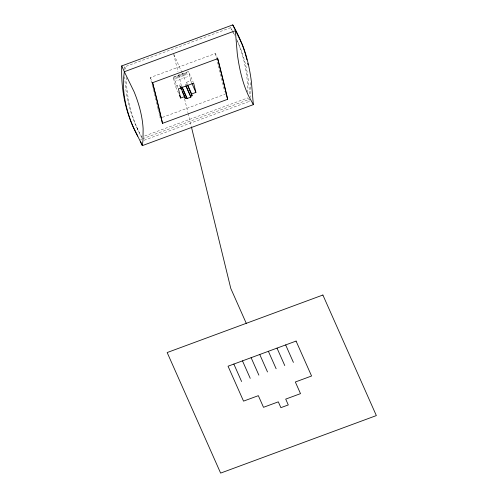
<?xml version="1.0" encoding="UTF-8"?>
<svg xmlns="http://www.w3.org/2000/svg" width="498" height="498" viewBox="0 0 498 498"><rect width="100%" height="100%" fill="white"/><g stroke="black" fill="none" stroke-linecap="round" stroke-linejoin="round"><path stroke-width="0.37" stroke-dasharray="2.49 1.87" d="M124.674 69.658L124.712 66.819L230.68 27.676L232.311 30.608M144.103 140.255L249.349 101.38L249.374 99.258M157.81 108.415L150.29 77.551L215.416 53.498L217.414 58.005M178.539 93.244L175.501 86.397L173.248 77.153L188.493 71.525L193.355 82.481M175.501 86.397L179.591 84.884L180.506 86.938M185.692 85.488L185.486 84.654L186.931 84.125L186.495 82.332L190.746 80.763L188.493 71.525M181.658 86.067L180.027 86.671L179.591 84.884M162.367 117.397L225.32 94.147L224.592 91.134M144.731 135.96L247.799 97.888L249.349 101.38M140.486 139.546L141.936 139.01M142.665 138.743L249.317 99.345M232.23 31.175L234.508 35.271M141.83 137.031L139.552 132.935A361.592 214.887 -23.9 0 1 124.78 76.891M142.079 138.183L141.102 136.427A361.592 214.887 -23.9 0 1 126.231 77.476M230.68 27.676L231.925 30.471M190.746 80.763L191.655 82.817M186.495 82.332L187.404 84.386M173.877 54.438L181.857 72.434M182.162 73.131L184.926 79.363M173.248 77.153L178.11 88.115M150.29 77.551L152.002 81.417M124.712 66.819L126.262 70.318M136.788 127.326L138.338 130.818M215.416 53.498L218.168 64.79M218.348 65.543L224.405 90.381M186.482 72.266L187.609 76.885M185.3 72.702L186.426 77.321M184.117 73.144L185.244 77.763M182.928 73.58L184.055 78.198M181.745 74.015L182.872 78.634M180.562 74.451L181.689 79.07M179.38 74.893L180.506 79.512M173.752 54.5L177.985 71.855M178.72 74.868L181.477 86.191M184.602 99.015L187.914 112.598M188.101 113.351L191.226 126.175M178.197 75.329L179.317 79.948M177.008 75.764L178.135 80.383M175.825 76.2L176.952 80.825M174.642 76.642L175.769 81.261M157.997 109.168L159.646 115.941M159.833 116.694L160.194 118.2M236.587 39.286A361.592 214.887 -23.9 0 1 247.855 92.192M233.282 32.395A361.592 214.887 -23.9 0 1 234.533 34.879M237.272 40.88A361.592 214.887 -23.9 0 1 249.392 94.956M250.475 82.581A364.76 216.773 -23.9 0 1 250.818 97.315"/><path stroke-width="0.75" d="M121.742 65.904L232.753 24.9L242.358 44.664A259.595 93.836 -72.6 0 1 251.403 81.753L253.351 104.63L142.341 145.634L132.63 125.633A259.595 125.16 29.2 0 1 123.585 88.538L123.685 77.19L124.326 71.724L121.742 65.904A364.76 216.773 -23.9 0 0 137.685 136.141M152.575 82.705L217.701 58.652L218.236 60.656A364.76 31.237 69.7 0 1 227.275 97.751L227.611 99.301L162.485 123.355L152.575 82.705L153.11 84.716A364.76 31.237 69.7 0 1 162.149 121.811L162.485 123.355M179.448 95.299L180.662 98.038L184.758 96.525L180.805 87.623M182.162 87.586L187.024 98.548L190.852 97.135L190.647 96.301L192.091 95.765L191.655 93.979L195.907 92.404L193.654 83.166L178.409 88.8L180.662 98.038M182.156 91.464L185.194 98.318L186.818 97.714L181.963 86.752M253.351 104.63L248.471 95.709L246.305 90.723A257.671 93.138 -72.6 0 1 237.266 53.628L235.336 30.72L124.326 71.724L134.08 91.744A257.671 124.226 29.2 0 1 143.125 128.839L142.994 140.181L142.341 145.634L140.336 141.108M191.96 83.502L195.907 92.404M187.709 85.071L191.655 93.979M187.534 85.494L192.091 95.765M186.096 86.023L190.647 96.301M185.991 86.173L190.852 97.135M180.637 88.04L181.241 89.41M285.653 344.921L293.403 362.388M277.019 348.114L284.769 365.576M268.385 351.302L276.135 368.769M246.261 323.327L230.773 288.398L191.413 126.934M259.751 354.489L267.501 371.956M251.117 357.682L258.867 375.143M242.482 360.869L250.233 378.337M233.848 364.063L241.598 381.524M217.701 58.652L227.611 99.301M186.818 97.714L187.024 98.548M184.758 96.525L185.194 98.318M232.753 24.9A364.76 216.773 -23.9 0 1 245.084 53.13M245.29 53.803A364.76 216.773 -23.9 0 1 246.94 59.941M247.736 63.395A364.76 216.773 -23.9 0 1 248.029 64.784M322.885 295.021L167.166 352.547L220.626 473.1L376.345 415.581L322.885 295.021M296.08 341.074L228.047 366.204L243.534 401.133L258.338 395.667L263.504 407.308L278.301 401.842L280.884 407.663L288.286 404.93L285.703 399.11L300.506 393.644L295.339 381.997L311.567 376.002L296.08 341.074"/></g></svg>
